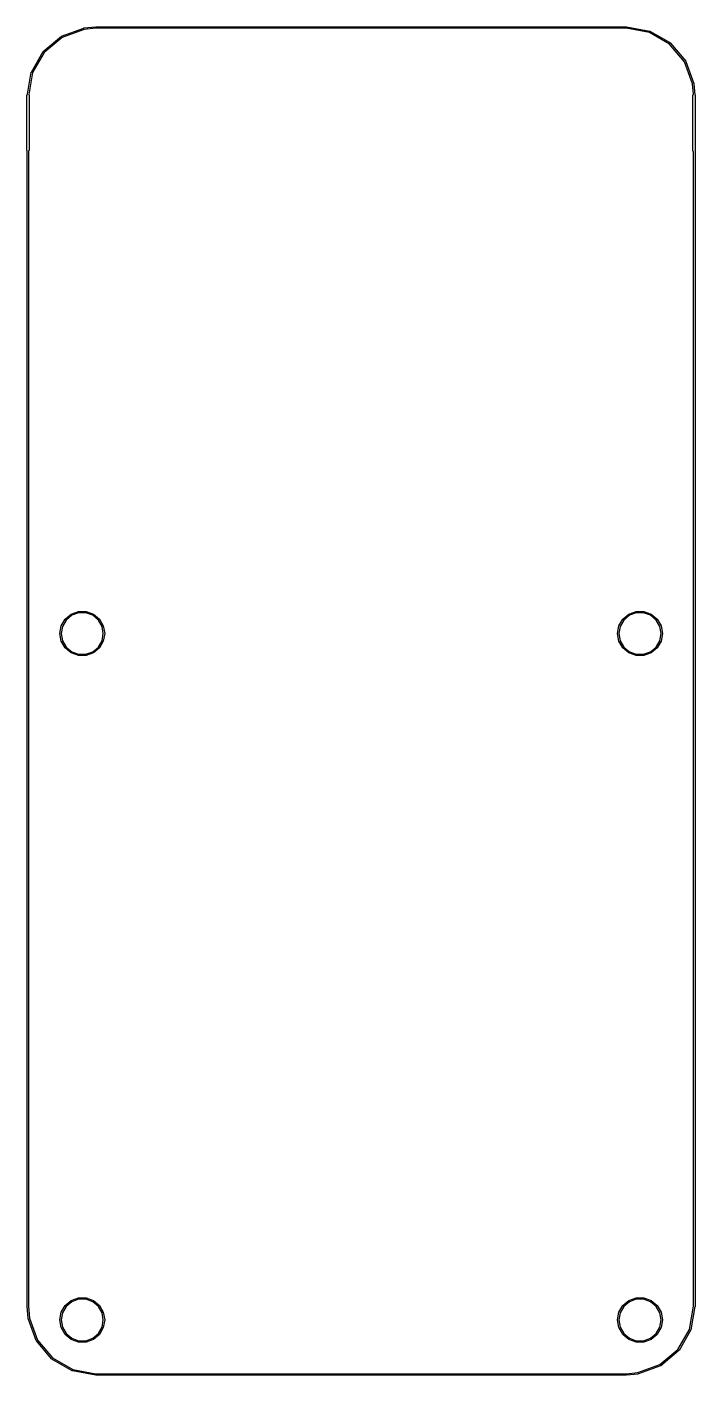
# Model space of a CAD drawing. Extents: x 134.3 to 183.5, y -142.5 to -43.3.
import ezdxf

# ---------------------------------------------------------------- set-up
doc = ezdxf.new("R2010")
doc.units = 0
doc.header["$MEASUREMENT"] = 0
doc.layers.add('BLACK', color=7, linetype='CONTINUOUS')

msp = doc.modelspace()

# ---------------------------------------------------------------- linework, layer by layer
at = {"layer": 'Black'}
for p, q in [((136.883, -43.9708), (138.515, -43.3769)), ((138.543, -43.4731), (136.925, -44.0618)), ((138.515, -43.3769), (138.521, -43.3758)), ((138.521, -43.3758), (138.527, -43.3741)), ((138.527, -43.3741), (139.396, -43.2981)), ((139.402, -43.3979), (138.543, -43.4731)), ((139.396, -43.2981), (139.398, -43.2983)), ((139.398, -43.2983), (139.4, -43.2979)), ((139.4, -43.2979), (178.4, -43.2979)), ((178.396, -43.3979), (139.402, -43.3979)), ((180.093, -43.6972), (178.396, -43.3979)), ((178.4, -43.2979), (178.404, -43.2987)), ((178.404, -43.2987), (178.409, -43.2987)), ((178.409, -43.2987), (180.119, -43.6002)), ((180.119, -43.6002), (180.119, -43.6002)), ((180.119, -43.6002), (180.128, -43.6036)), ((180.128, -43.6036), (180.135, -43.6062)), ((180.135, -43.6062), (180.135, -43.6062)), ((180.135, -43.6062), (181.639, -44.4744)), ((135.538, -45.0957), (136.868, -43.9795)), ((136.925, -44.0618), (135.609, -45.1666)), ((136.868, -43.9795), (136.883, -43.9708)), ((136.868, -43.9795), (136.868, -43.9795)), ((181.581, -44.5566), (180.093, -43.6972)), ((182.686, -45.8733), (181.581, -44.5566)), ((181.639, -44.4744), (181.639, -44.4744)), ((181.639, -44.4744), (181.646, -44.4805)), ((181.646, -44.4805), (181.652, -44.4856)), ((181.652, -44.4856), (181.652, -44.4856)), ((181.652, -44.4856), (182.768, -45.8158)), ((134.658, -46.6128), (135.526, -45.109)), ((135.609, -45.1666), (134.749, -46.6552)), ((135.526, -45.109), (135.533, -45.1017)), ((135.526, -45.109), (135.526, -45.109)), ((135.533, -45.1017), (135.538, -45.0957)), ((135.538, -45.0957), (135.538, -45.0957)), ((183.275, -47.4906), (182.686, -45.8733)), ((182.768, -45.8158), (182.768, -45.8158)), ((182.768, -45.8158), (182.777, -45.8308)), ((182.777, -45.8308), (183.371, -47.4626)), ((134.367, -48.2474), (134.652, -46.6291)), ((134.749, -46.6552), (134.467, -48.2558)), ((134.652, -46.6291), (134.656, -46.6197)), ((134.652, -46.6291), (134.652, -46.6291)), ((134.656, -46.6197), (134.658, -46.6128)), ((134.658, -46.6128), (134.658, -46.6128)), ((183.341, -48.252), (183.275, -47.4906)), ((183.371, -47.4626), (183.372, -47.469)), ((183.372, -47.469), (183.374, -47.4753)), ((183.374, -47.4753), (183.445, -48.29)), ((134.337, -48.306), (134.342, -48.2803)), ((134.337, -52.37), (134.337, -48.306)), ((134.342, -48.2803), (134.355, -48.2578)), ((134.355, -48.2578), (134.367, -48.2474)), ((134.467, -48.2558), (134.469, -48.2578)), ((134.469, -48.2578), (134.482, -48.2803)), ((134.482, -48.2803), (134.487, -48.306)), ((134.487, -48.306), (134.487, -52.37)), ((183.301, -48.318), (183.306, -48.2923)), ((183.301, -52.418), (183.301, -48.318)), ((183.306, -48.2923), (183.319, -48.2698)), ((183.319, -48.2698), (183.338, -48.253)), ((183.338, -48.253), (183.341, -48.252)), ((183.445, -48.29), (183.446, -48.2923)), ((183.446, -48.2923), (183.451, -48.318)), ((183.451, -48.318), (183.451, -52.418)), ((134.342, -52.3957), (134.337, -52.37)), ((134.35, -52.4107), (134.342, -52.3957)), ((134.35, -52.4119), (134.35, -52.4107)), ((134.35, -137.412), (134.35, -52.4119)), ((134.469, -52.4182), (134.45, -52.4345)), ((134.45, -52.4345), (134.45, -137.41)), ((134.482, -52.3957), (134.469, -52.4182)), ((134.487, -52.37), (134.482, -52.3957)), ((183.306, -52.4437), (183.301, -52.418)), ((183.319, -52.4662), (183.306, -52.4437)), ((183.338, -52.483), (183.319, -52.4662)), ((183.35, -52.4871), (183.338, -52.483)), ((183.35, -137.408), (183.35, -52.4871)), ((183.451, -52.418), (183.45, -52.4237)), ((183.45, -52.4237), (183.45, -137.412)), ((136.85, -87.3556), (137.136, -86.8593)), ((137.213, -86.9236), (136.943, -87.3898)), ((137.136, -86.8593), (137.575, -86.491)), ((137.625, -86.5776), (137.213, -86.9236)), ((137.575, -86.491), (138.113, -86.295)), ((138.131, -86.3935), (137.625, -86.5776)), ((138.113, -86.295), (138.687, -86.295)), ((138.669, -86.3935), (138.131, -86.3935)), ((139.175, -86.5776), (138.669, -86.3935)), ((138.687, -86.295), (139.225, -86.491)), ((139.587, -86.9236), (139.175, -86.5776)), ((139.225, -86.491), (139.664, -86.8593)), ((139.857, -87.3898), (139.587, -86.9236)), ((139.664, -86.8593), (139.95, -87.3556)), ((177.85, -87.3556), (178.136, -86.8593)), ((178.213, -86.9236), (177.943, -87.3898)), ((178.136, -86.8593), (178.575, -86.491)), ((178.625, -86.5776), (178.213, -86.9236)), ((178.575, -86.491), (179.113, -86.295)), ((179.131, -86.3935), (178.625, -86.5776)), ((179.113, -86.295), (179.687, -86.295)), ((179.669, -86.3935), (179.131, -86.3935)), ((180.175, -86.5776), (179.669, -86.3935)), ((179.687, -86.295), (180.225, -86.491)), ((180.587, -86.9236), (180.175, -86.5776)), ((180.225, -86.491), (180.664, -86.8593)), ((180.857, -87.3898), (180.587, -86.9236)), ((180.664, -86.8593), (180.95, -87.3556)), ((136.75, -87.9199), (136.85, -87.3556)), ((136.85, -88.4843), (136.75, -87.9199)), ((136.943, -87.3898), (136.85, -87.9199)), ((136.85, -87.9199), (136.943, -88.45)), ((139.95, -87.9199), (139.857, -87.3898)), ((139.857, -88.45), (139.95, -87.9199)), ((139.95, -87.3556), (140.05, -87.9199)), ((140.05, -87.9199), (139.95, -88.4843)), ((177.75, -87.9199), (177.85, -87.3556)), ((177.85, -88.4843), (177.75, -87.9199)), ((177.943, -87.3898), (177.85, -87.9199)), ((177.85, -87.9199), (177.943, -88.45)), ((180.95, -87.9199), (180.857, -87.3898)), ((180.857, -88.45), (180.95, -87.9199)), ((180.95, -87.3556), (181.05, -87.9199)), ((181.05, -87.9199), (180.95, -88.4843)), ((137.136, -88.9805), (136.85, -88.4843)), ((136.943, -88.45), (137.213, -88.9162)), ((137.575, -89.3489), (137.136, -88.9805)), ((137.213, -88.9162), (137.625, -89.2623)), ((139.175, -89.2623), (139.587, -88.9162)), ((139.664, -88.9805), (139.225, -89.3489)), ((139.587, -88.9162), (139.857, -88.45)), ((139.95, -88.4843), (139.664, -88.9805)), ((178.136, -88.9805), (177.85, -88.4843)), ((177.943, -88.45), (178.213, -88.9162)), ((178.575, -89.3489), (178.136, -88.9805)), ((178.213, -88.9162), (178.625, -89.2623)), ((180.175, -89.2623), (180.587, -88.9162)), ((180.664, -88.9805), (180.225, -89.3489)), ((180.587, -88.9162), (180.857, -88.45)), ((180.95, -88.4843), (180.664, -88.9805)), ((138.113, -89.5449), (137.575, -89.3489)), ((137.625, -89.2623), (138.131, -89.4464)), ((138.687, -89.5449), (138.113, -89.5449)), ((138.131, -89.4464), (138.669, -89.4464)), ((138.669, -89.4464), (139.175, -89.2623)), ((139.225, -89.3489), (138.687, -89.5449)), ((179.113, -89.5449), (178.575, -89.3489)), ((178.625, -89.2623), (179.131, -89.4464)), ((179.687, -89.5449), (179.113, -89.5449)), ((179.131, -89.4464), (179.669, -89.4464)), ((179.669, -89.4464), (180.175, -89.2623)), ((180.225, -89.3489), (179.687, -89.5449)), ((137.575, -136.983), (138.113, -136.787)), ((138.113, -136.787), (138.687, -136.787)), ((138.687, -136.787), (139.225, -136.983)), ((178.575, -136.983), (179.113, -136.787)), ((179.113, -136.787), (179.687, -136.787)), ((179.687, -136.787), (180.225, -136.983)), ((134.35, -137.414), (134.35, -137.412)), ((134.35, -137.416), (134.35, -137.414)), ((134.426, -138.285), (134.35, -137.416)), ((134.45, -137.41), (134.525, -138.269)), ((136.85, -137.848), (137.136, -137.351)), ((137.213, -137.416), (136.943, -137.882)), ((137.136, -137.351), (137.575, -136.983)), ((137.625, -137.07), (137.213, -137.416)), ((138.131, -136.885), (137.625, -137.07)), ((138.669, -136.885), (138.131, -136.885)), ((139.175, -137.07), (138.669, -136.885)), ((139.587, -137.416), (139.175, -137.07)), ((139.225, -136.983), (139.664, -137.351)), ((139.857, -137.882), (139.587, -137.416)), ((139.664, -137.351), (139.95, -137.848)), ((177.85, -137.848), (178.136, -137.351)), ((178.213, -137.416), (177.943, -137.882)), ((178.136, -137.351), (178.575, -136.983)), ((178.625, -137.07), (178.213, -137.416)), ((179.131, -136.885), (178.625, -137.07)), ((179.669, -136.885), (179.131, -136.885)), ((180.175, -137.07), (179.669, -136.885)), ((180.587, -137.416), (180.175, -137.07)), ((180.225, -136.983), (180.664, -137.351)), ((180.857, -137.882), (180.587, -137.416)), ((180.664, -137.351), (180.95, -137.848)), ((183.051, -139.105), (183.35, -137.408)), ((183.449, -137.421), (183.148, -139.131)), ((183.45, -137.412), (183.449, -137.416)), ((183.449, -137.416), (183.449, -137.421)), ((134.428, -138.291), (134.426, -138.285)), ((134.429, -138.297), (134.428, -138.291)), ((135.023, -139.929), (134.429, -138.297)), ((134.525, -138.269), (135.114, -139.887)), ((136.75, -138.412), (136.85, -137.848)), ((136.85, -138.976), (136.75, -138.412)), ((136.943, -137.882), (136.85, -138.412)), ((136.85, -138.412), (136.943, -138.942)), ((139.95, -138.412), (139.857, -137.882)), ((139.857, -138.942), (139.95, -138.412)), ((139.95, -137.848), (140.05, -138.412)), ((140.05, -138.412), (139.95, -138.976)), ((177.75, -138.412), (177.85, -137.848)), ((177.85, -138.976), (177.75, -138.412)), ((177.943, -137.882), (177.85, -138.412)), ((177.85, -138.412), (177.943, -138.942)), ((180.95, -138.412), (180.857, -137.882)), ((180.857, -138.942), (180.95, -138.412)), ((180.95, -137.848), (181.05, -138.412)), ((181.05, -138.412), (180.95, -138.976)), ((137.136, -139.473), (136.85, -138.976)), ((136.943, -138.942), (137.213, -139.408)), ((137.575, -139.841), (137.136, -139.473)), ((137.213, -139.408), (137.625, -139.754)), ((137.625, -139.754), (138.131, -139.938)), ((138.669, -139.938), (139.175, -139.754)), ((139.175, -139.754), (139.587, -139.408)), ((139.664, -139.473), (139.225, -139.841)), ((139.587, -139.408), (139.857, -138.942)), ((139.95, -138.976), (139.664, -139.473)), ((178.136, -139.473), (177.85, -138.976)), ((177.943, -138.942), (178.213, -139.408)), ((178.575, -139.841), (178.136, -139.473)), ((178.213, -139.408), (178.625, -139.754)), ((178.625, -139.754), (179.131, -139.938)), ((179.669, -139.938), (180.175, -139.754)), ((180.175, -139.754), (180.587, -139.408)), ((180.664, -139.473), (180.225, -139.841)), ((180.587, -139.408), (180.857, -138.942)), ((180.95, -138.976), (180.664, -139.473)), ((182.191, -140.593), (183.051, -139.105)), ((183.142, -139.147), (182.274, -140.651)), ((183.145, -139.139), (183.142, -139.147)), ((183.142, -139.147), (183.142, -139.147)), ((183.148, -139.131), (183.145, -139.139)), ((183.148, -139.131), (183.148, -139.131)), ((135.032, -139.944), (135.023, -139.929)), ((136.148, -141.274), (135.032, -139.944)), ((135.032, -139.944), (135.032, -139.944)), ((135.114, -139.887), (136.219, -141.203)), ((138.113, -140.037), (137.575, -139.841)), ((138.687, -140.037), (138.113, -140.037)), ((138.131, -139.938), (138.669, -139.938)), ((139.225, -139.841), (138.687, -140.037)), ((179.113, -140.037), (178.575, -139.841)), ((179.687, -140.037), (179.113, -140.037)), ((179.131, -139.938), (179.669, -139.938)), ((180.225, -139.841), (179.687, -140.037)), ((180.875, -141.698), (182.191, -140.593)), ((182.262, -140.664), (180.932, -141.78)), ((182.274, -140.651), (182.262, -140.664)), ((182.274, -140.651), (182.274, -140.651)), ((136.161, -141.285), (136.148, -141.274)), ((137.665, -142.154), (136.161, -141.285)), ((136.161, -141.285), (136.161, -141.285)), ((136.219, -141.203), (137.707, -142.063)), ((179.257, -142.287), (180.875, -141.698)), ((180.917, -141.789), (179.285, -142.383)), ((180.932, -141.78), (180.917, -141.789)), ((180.932, -141.78), (180.932, -141.78)), ((137.673, -142.157), (137.665, -142.154)), ((137.665, -142.154), (137.665, -142.154)), ((137.681, -142.16), (137.673, -142.157)), ((139.391, -142.461), (137.681, -142.16)), ((137.681, -142.16), (137.681, -142.16)), ((137.707, -142.063), (139.404, -142.362)), ((139.396, -142.461), (139.391, -142.461)), ((139.4, -142.462), (139.396, -142.461)), ((178.4, -142.462), (139.4, -142.462)), ((139.404, -142.362), (178.398, -142.362)), ((178.398, -142.362), (179.257, -142.287)), ((178.402, -142.462), (178.4, -142.462)), ((178.404, -142.462), (178.402, -142.462)), ((179.273, -142.386), (178.404, -142.462)), ((179.279, -142.384), (179.273, -142.386)), ((179.285, -142.383), (179.279, -142.384))]:
    msp.add_line(p, q, dxfattribs=at)

doc.saveas('drawing.dxf')
